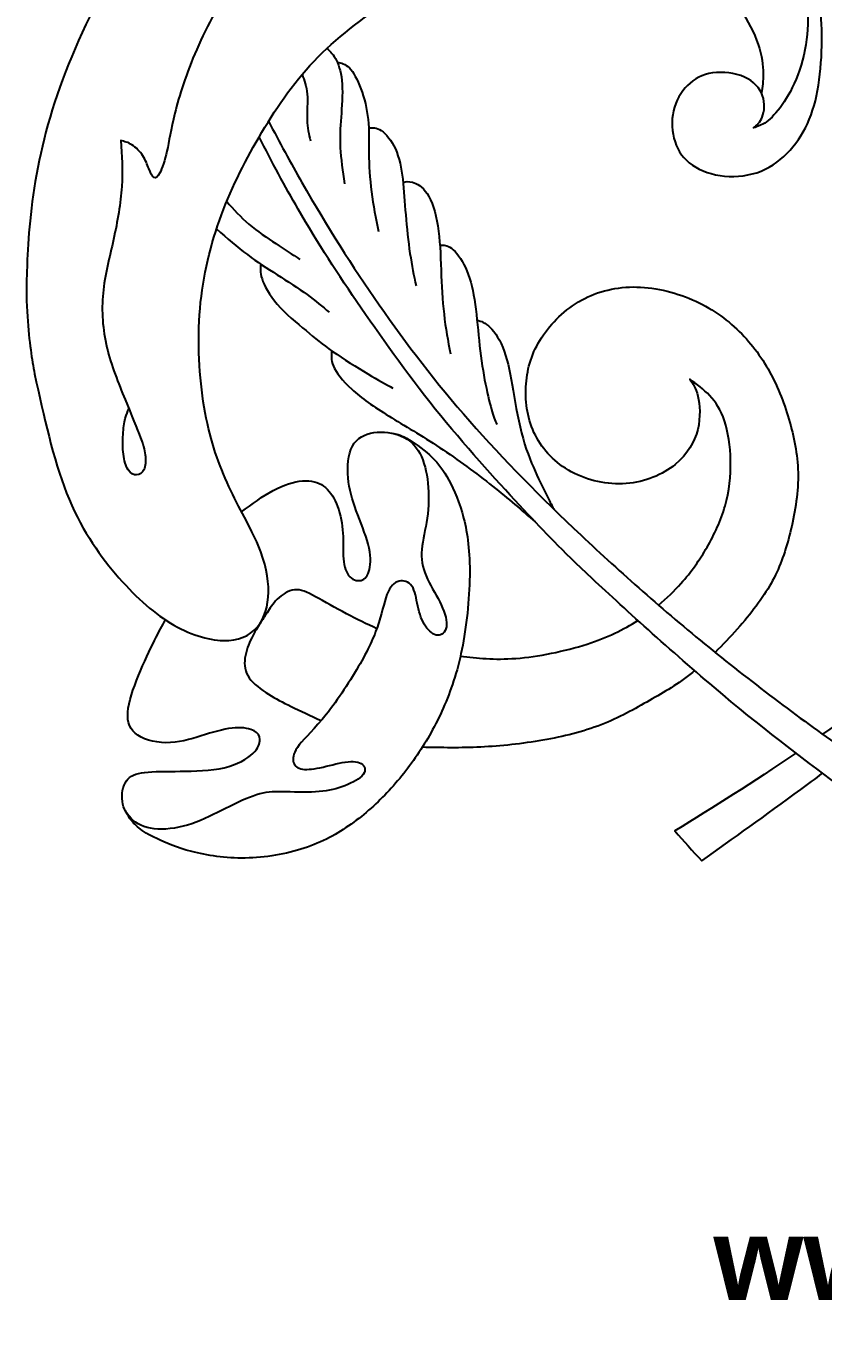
# Model space of a CAD drawing. Extents: x -229 to 187, y -34 to 476.
# Drawn here: x -198.5 to -130.1, y -33.7 to 77.7 of the extents above; entities that cross this region are included whole.
import ezdxf

# ---------------------------------------------------------------- set-up
doc = ezdxf.new("R2010")
doc.units = 0
doc.header["$MEASUREMENT"] = 0
doc.layers.get('0').update_dxf_attribs({"linetype": 'CONTINUOUS'})
doc.layers.add('LAYER_1', color=7, linetype='CONTINUOUS')

msp = doc.modelspace()

# ---------------------------------------------------------------- linework, layer by layer
at = {"layer": 'LAYER_1'}
for points, knots in [([(-180.4973, 131.1292), (-180.2283, 131.3651), (-179.9591, 131.6011), (-179.5628, 131.8403), (-179.5628, 131.8403), (-179.1665, 132.0795), (-178.6427, 132.3222), (-178.1632, 132.4586), (-178.1632, 132.4586), (-177.6837, 132.595), (-177.2481, 132.6253), (-176.719, 132.5468), (-176.719, 132.5468), (-176.1898, 132.4682), (-175.5669, 132.2808), (-175.013, 132.008), (-175.013, 132.008), (-174.459, 131.7351), (-173.9738, 131.3768), (-173.5232, 130.9758), (-173.5232, 130.9758), (-173.0726, 130.5748), (-172.6564, 130.131), (-172.1549, 129.3979), (-172.1549, 129.3979), (-171.6533, 128.6648), (-171.0664, 127.6422), (-170.6848, 126.1829), (-170.6848, 126.1829), (-170.3032, 124.7236), (-170.1267, 122.8273), (-170.3913, 120.5564), (-170.3913, 120.5564), (-170.6559, 118.2854), (-171.3615, 115.6395), (-172.3757, 112.8614), (-172.3757, 112.8614), (-173.3899, 110.0833), (-174.7129, 107.1728), (-176.1901, 104.5491), (-176.1901, 104.5491), (-177.6674, 101.9253), (-179.299, 99.588), (-181.3715, 96.7218), (-181.3715, 96.7218), (-183.4441, 93.8555), (-185.9577, 90.4599), (-188.2727, 86.844), (-188.2727, 86.844), (-190.5878, 83.2281), (-192.7046, 79.3915), (-194.27, 75.7756), (-194.27, 75.7756), (-195.8354, 72.1596), (-196.8497, 68.7641), (-197.467, 65.5671), (-197.467, 65.5671), (-198.0844, 62.37), (-198.3049, 59.3714), (-198.3931, 57.2548), (-198.3931, 57.2548), (-198.4813, 55.1381), (-198.4372, 53.9033), (-198.3628, 52.7982), (-198.3628, 52.7982), (-198.2884, 51.693), (-198.1836, 50.7172), (-198.0763, 49.9181), (-198.0763, 49.9181), (-197.969, 49.1189), (-197.859, 48.496), (-197.7491, 47.8733)], [0, 0, 0, 0, 0.05263158, 0.05263158, 0.05263158, 0.05263158, 0.10526316, 0.10526316, 0.10526316, 0.10526316, 0.15789474, 0.15789474, 0.15789474, 0.15789474, 0.21052632, 0.21052632, 0.21052632, 0.21052632, 0.26315789, 0.26315789, 0.26315789, 0.26315789, 0.31578947, 0.31578947, 0.31578947, 0.31578947, 0.36842105, 0.36842105, 0.36842105, 0.36842105, 0.42105263, 0.42105263, 0.42105263, 0.42105263, 0.47368421, 0.47368421, 0.47368421, 0.47368421, 0.52631579, 0.52631579, 0.52631579, 0.52631579, 0.57894737, 0.57894737, 0.57894737, 0.57894737, 0.63157895, 0.63157895, 0.63157895, 0.63157895, 0.68421053, 0.68421053, 0.68421053, 0.68421053, 0.73684211, 0.73684211, 0.73684211, 0.73684211, 0.78947368, 0.78947368, 0.78947368, 0.78947368, 0.84210526, 0.84210526, 0.84210526, 0.84210526, 0.89473684, 0.89473684, 0.89473684, 0.89473684, 1, 1, 1, 1]), ([(-131.5055, 80.3135), (-131.4284, 79.2331), (-131.3511, 78.1527), (-131.4613, 76.9897), (-131.4613, 76.9897), (-131.5716, 75.8266), (-131.8694, 74.5808), (-132.2607, 73.528), (-132.2607, 73.528), (-132.652, 72.4752), (-133.1372, 71.6153), (-133.6112, 70.9429), (-133.6112, 70.9429), (-134.0852, 70.2704), (-134.5482, 69.7852), (-134.9561, 69.4876), (-134.9561, 69.4876), (-135.364, 69.19), (-135.7168, 69.0796), (-136.0696, 68.9694), (-136.0696, 68.9694), (-135.783, 69.2009), (-135.4963, 69.4325), (-135.3145, 69.901), (-135.3145, 69.901), (-135.1326, 70.3695), (-135.0553, 71.0751), (-135.2868, 71.7255), (-135.2868, 71.7255), (-135.5183, 72.3759), (-136.0586, 72.9713), (-136.8523, 73.3295), (-136.8523, 73.3295), (-137.646, 73.6878), (-138.6934, 73.8092), (-139.5698, 73.6824), (-139.5698, 73.6824), (-140.4462, 73.5556), (-141.1519, 73.1807), (-141.7251, 72.613), (-141.7251, 72.613), (-142.2983, 72.0453), (-142.7394, 71.2845), (-142.9323, 70.4247), (-142.9323, 70.4247), (-143.1252, 69.5648), (-143.07, 68.6056), (-142.8, 67.7843), (-142.8, 67.7843), (-142.5299, 66.963), (-142.0447, 66.2795), (-141.3117, 65.7724), (-141.3117, 65.7724), (-140.5786, 65.2653), (-139.5973, 64.9345), (-138.5501, 64.8353), (-138.5501, 64.8353), (-137.5028, 64.7361), (-136.3892, 64.8684), (-135.4191, 65.2597), (-135.4191, 65.2597), (-134.449, 65.6511), (-133.6221, 66.3016), (-132.9331, 67.0622), (-132.9331, 67.0622), (-132.2441, 67.8229), (-131.6929, 68.6938), (-131.2795, 69.697), (-131.2795, 69.697), (-130.8661, 70.7002), (-130.5905, 71.8358), (-130.4224, 73.0925), (-130.4224, 73.0925), (-130.2542, 74.3493), (-130.1935, 75.7275), (-130.2045, 76.9566), (-130.2045, 76.9566), (-130.2155, 78.1858), (-130.2983, 79.2663), (-130.5987, 80.4183), (-130.5987, 80.4183), (-130.8991, 81.5703), (-131.4173, 82.794), (-132.2882, 84.0728), (-132.2882, 84.0728), (-133.1591, 85.3516), (-134.3829, 86.6856), (-135.6066, 87.7384), (-135.6066, 87.7384), (-136.8303, 88.7912), (-138.054, 89.5629), (-139.3273, 90.092), (-139.3273, 90.092), (-140.6006, 90.6212), (-141.9235, 90.9079), (-143.1306, 90.974), (-143.1306, 90.974), (-144.3378, 91.0402), (-145.4293, 90.8858), (-146.1789, 90.7756), (-146.1789, 90.7756), (-146.9286, 90.6654), (-147.3365, 90.5992), (-147.5955, 90.6488), (-147.5955, 90.6488), (-147.8546, 90.6984), (-147.9649, 90.8639), (-147.9263, 91.0843), (-147.9263, 91.0843), (-147.8877, 91.3048), (-147.7003, 91.5804), (-147.1932, 92.2032), (-147.1932, 92.2032), (-146.6861, 92.8261), (-145.8592, 93.7963), (-145.2254, 94.8821), (-145.2254, 94.8821), (-144.5915, 95.968), (-144.1504, 97.1698), (-143.9355, 98.2611), (-143.9355, 98.2611), (-143.7205, 99.3525), (-143.7315, 100.3338), (-143.9023, 101.144), (-143.9023, 101.144), (-144.0732, 101.9543), (-144.404, 102.5937), (-144.7347, 103.2331), (-144.7347, 103.2331), (-145.2638, 102.4725), (-145.7931, 101.7117), (-146.4986, 101.0007), (-146.4986, 101.0007), (-147.2041, 100.2897), (-148.0862, 99.6281), (-149.3815, 98.9447), (-149.3815, 98.9447), (-150.6768, 98.2612), (-152.3857, 97.5555), (-154.2873, 96.9272), (-154.2873, 96.9272), (-156.189, 96.2988), (-158.2837, 95.7476), (-159.9373, 95.1744), (-159.9373, 95.1744), (-161.5909, 94.6011), (-162.8037, 94.0057), (-163.8675, 93.0962), (-163.8675, 93.0962), (-164.9313, 92.1867), (-165.8464, 90.963), (-166.6125, 89.8551), (-166.6125, 89.8551), (-167.3787, 88.7471), (-167.9962, 87.7549), (-168.5529, 86.7242), (-168.5529, 86.7242), (-169.1096, 85.6934), (-169.6057, 84.6239), (-170.0687, 83.9846), (-170.0687, 83.9846), (-170.5317, 83.3452), (-170.9617, 83.1357), (-171.2428, 83.1908), (-171.2428, 83.1908), (-171.5239, 83.246), (-171.6562, 83.5657), (-171.6727, 83.9791), (-171.6727, 83.9791), (-171.6893, 84.3925), (-171.59, 84.8996), (-171.4082, 85.4673), (-171.4082, 85.4673), (-171.2263, 86.0351), (-170.9616, 86.6635), (-170.7467, 87.4021), (-170.7467, 87.4021), (-170.5318, 88.1407), (-170.3663, 88.9897), (-170.4269, 89.9102), (-170.4269, 89.9102), (-170.4876, 90.8307), (-170.7743, 91.8229), (-171.0995, 92.5394), (-171.0995, 92.5394), (-171.4247, 93.256), (-171.7885, 93.6971), (-172.1523, 94.138), (-172.1523, 94.138), (-172.4609, 93.0687), (-172.7697, 91.9992), (-173.4586, 90.748), (-173.4586, 90.748), (-174.1476, 89.4968), (-175.2171, 88.0635), (-176.4628, 86.5973), (-176.4628, 86.5973), (-177.7085, 85.1311), (-179.1307, 83.6318), (-180.437, 81.7908), (-180.437, 81.7908), (-181.7434, 79.9497), (-182.9341, 77.7668), (-183.8325, 75.7053), (-183.8325, 75.7053), (-184.731, 73.6438), (-185.3375, 71.7034), (-185.7067, 70.2428), (-185.7067, 70.2428), (-186.076, 68.7821), (-186.2084, 67.8008), (-186.3902, 66.9796), (-186.3902, 66.9796), (-186.5721, 66.1583), (-186.8037, 65.4967), (-186.9966, 65.1109), (-186.9966, 65.1109), (-187.1895, 64.7251), (-187.3439, 64.6148), (-187.4982, 64.714), (-187.4982, 64.714), (-187.6525, 64.8132), (-187.8069, 65.122), (-187.9446, 65.4692), (-187.9446, 65.4692), (-188.0824, 65.8164), (-188.2038, 66.2024), (-188.4463, 66.5716), (-188.4463, 66.5716), (-188.6888, 66.9409), (-189.0526, 67.2938), (-189.3888, 67.5087), (-189.3888, 67.5087), (-189.7251, 67.7236), (-190.0338, 67.8009), (-190.3425, 67.878), (-190.3425, 67.878), (-190.2543, 66.6102), (-190.1661, 65.3424), (-190.2598, 63.9258), (-190.2598, 63.9258), (-190.3535, 62.5092), (-190.6291, 60.9436), (-190.9708, 59.4003), (-190.9708, 59.4003), (-191.3126, 57.8569), (-191.7205, 56.3355), (-191.8693, 54.7922), (-191.8693, 54.7922), (-192.0182, 53.2488), (-191.9079, 51.6832), (-191.5386, 50.1288), (-191.5386, 50.1288), (-191.1693, 48.5744), (-190.5409, 47.0309), (-189.9842, 45.675), (-189.9842, 45.675), (-189.4275, 44.319), (-188.9423, 43.1503), (-188.653, 42.3676), (-188.653, 42.3676), (-188.3636, 41.5849), (-188.2699, 41.1879), (-188.2368, 40.7745), (-188.2368, 40.7745), (-188.2037, 40.3611), (-188.2314, 39.9311), (-188.3636, 39.639), (-188.3636, 39.639), (-188.4959, 39.3469), (-188.7329, 39.1924), (-188.9864, 39.1869), (-188.9864, 39.1869), (-189.24, 39.1814), (-189.5101, 39.3248), (-189.714, 39.6362), (-189.714, 39.6362), (-189.918, 39.9476), (-190.0558, 40.4273), (-190.1247, 40.9674), (-190.1247, 40.9674), (-190.1936, 41.5076), (-190.1936, 42.1084), (-190.1578, 42.6485), (-190.1578, 42.6485), (-190.122, 43.1887), (-190.0503, 43.6684), (-189.9603, 44.0285), (-189.9603, 44.0285), (-189.8703, 44.3887), (-189.7617, 44.6296), (-189.6533, 44.8704)], [0, 0, 0, 0, 0.01351351, 0.01351351, 0.01351351, 0.01351351, 0.02702703, 0.02702703, 0.02702703, 0.02702703, 0.04054054, 0.04054054, 0.04054054, 0.04054054, 0.05405405, 0.05405405, 0.05405405, 0.05405405, 0.06756757, 0.06756757, 0.06756757, 0.06756757, 0.08108108, 0.08108108, 0.08108108, 0.08108108, 0.09459459, 0.09459459, 0.09459459, 0.09459459, 0.10810811, 0.10810811, 0.10810811, 0.10810811, 0.12162162, 0.12162162, 0.12162162, 0.12162162, 0.13513514, 0.13513514, 0.13513514, 0.13513514, 0.14864865, 0.14864865, 0.14864865, 0.14864865, 0.16216216, 0.16216216, 0.16216216, 0.16216216, 0.17567568, 0.17567568, 0.17567568, 0.17567568, 0.18918919, 0.18918919, 0.18918919, 0.18918919, 0.2027027, 0.2027027, 0.2027027, 0.2027027, 0.21621622, 0.21621622, 0.21621622, 0.21621622, 0.22972973, 0.22972973, 0.22972973, 0.22972973, 0.24324324, 0.24324324, 0.24324324, 0.24324324, 0.25675676, 0.25675676, 0.25675676, 0.25675676, 0.27027027, 0.27027027, 0.27027027, 0.27027027, 0.28378378, 0.28378378, 0.28378378, 0.28378378, 0.2972973, 0.2972973, 0.2972973, 0.2972973, 0.31081081, 0.31081081, 0.31081081, 0.31081081, 0.32432432, 0.32432432, 0.32432432, 0.32432432, 0.33783784, 0.33783784, 0.33783784, 0.33783784, 0.35135135, 0.35135135, 0.35135135, 0.35135135, 0.36486486, 0.36486486, 0.36486486, 0.36486486, 0.37837838, 0.37837838, 0.37837838, 0.37837838, 0.39189189, 0.39189189, 0.39189189, 0.39189189, 0.40540541, 0.40540541, 0.40540541, 0.40540541, 0.41891892, 0.41891892, 0.41891892, 0.41891892, 0.43243243, 0.43243243, 0.43243243, 0.43243243, 0.44594595, 0.44594595, 0.44594595, 0.44594595, 0.45945946, 0.45945946, 0.45945946, 0.45945946, 0.47297297, 0.47297297, 0.47297297, 0.47297297, 0.48648649, 0.48648649, 0.48648649, 0.48648649, 0.5, 0.5, 0.5, 0.5, 0.51351351, 0.51351351, 0.51351351, 0.51351351, 0.52702703, 0.52702703, 0.52702703, 0.52702703, 0.54054054, 0.54054054, 0.54054054, 0.54054054, 0.55405405, 0.55405405, 0.55405405, 0.55405405, 0.56756757, 0.56756757, 0.56756757, 0.56756757, 0.58108108, 0.58108108, 0.58108108, 0.58108108, 0.59459459, 0.59459459, 0.59459459, 0.59459459, 0.60810811, 0.60810811, 0.60810811, 0.60810811, 0.62162162, 0.62162162, 0.62162162, 0.62162162, 0.63513514, 0.63513514, 0.63513514, 0.63513514, 0.64864865, 0.64864865, 0.64864865, 0.64864865, 0.66216216, 0.66216216, 0.66216216, 0.66216216, 0.67567568, 0.67567568, 0.67567568, 0.67567568, 0.68918919, 0.68918919, 0.68918919, 0.68918919, 0.7027027, 0.7027027, 0.7027027, 0.7027027, 0.71621622, 0.71621622, 0.71621622, 0.71621622, 0.72972973, 0.72972973, 0.72972973, 0.72972973, 0.74324324, 0.74324324, 0.74324324, 0.74324324, 0.75675676, 0.75675676, 0.75675676, 0.75675676, 0.77027027, 0.77027027, 0.77027027, 0.77027027, 0.78378378, 0.78378378, 0.78378378, 0.78378378, 0.7972973, 0.7972973, 0.7972973, 0.7972973, 0.81081081, 0.81081081, 0.81081081, 0.81081081, 0.82432432, 0.82432432, 0.82432432, 0.82432432, 0.83783784, 0.83783784, 0.83783784, 0.83783784, 0.85135135, 0.85135135, 0.85135135, 0.85135135, 0.86486486, 0.86486486, 0.86486486, 0.86486486, 0.87837838, 0.87837838, 0.87837838, 0.87837838, 0.89189189, 0.89189189, 0.89189189, 0.89189189, 0.90540541, 0.90540541, 0.90540541, 0.90540541, 0.91891892, 0.91891892, 0.91891892, 0.91891892, 0.93243243, 0.93243243, 0.93243243, 0.93243243, 0.94594595, 0.94594595, 0.94594595, 0.94594595, 0.95945946, 0.95945946, 0.95945946, 0.95945946, 0.97297297, 0.97297297, 0.97297297, 0.97297297, 1, 1, 1, 1]), ([(-197.7491, 47.8733), (-196.9499, 44.2188), (-196.1505, 40.5641), (-194.996, 37.6392), (-194.996, 37.6392), (-193.8415, 34.7143), (-192.3316, 32.519), (-190.794, 30.7048), (-190.794, 30.7048), (-189.2564, 28.8906), (-187.6908, 27.4573), (-186.0923, 26.4872), (-186.0923, 26.4872), (-184.4938, 25.5171), (-182.8622, 25.01), (-181.5614, 24.9769), (-181.5614, 24.9769), (-180.2605, 24.9438), (-179.2903, 25.3849), (-178.651, 26.1345), (-178.651, 26.1345), (-178.0116, 26.8841), (-177.7028, 27.9425), (-177.6808, 29.1331), (-177.6808, 29.1331), (-177.6587, 30.3237), (-177.9234, 31.6467), (-178.5627, 33.157), (-178.5627, 33.157), (-179.2021, 34.6673), (-180.2164, 36.3651), (-181.0762, 38.2061), (-181.0762, 38.2061), (-181.9361, 40.0471), (-182.6418, 42.0316), (-183.1047, 44.534), (-183.1047, 44.534), (-183.5677, 47.0365), (-183.7883, 50.0573), (-183.5899, 52.9235), (-183.5899, 52.9235), (-183.3914, 55.7898), (-182.774, 58.5019), (-181.8811, 61.0264), (-181.8811, 61.0264), (-180.9881, 63.5509), (-179.8195, 65.8882), (-178.4856, 68.1812), (-178.4856, 68.1812), (-177.1516, 70.4742), (-175.6523, 72.7233), (-173.7672, 74.6966), (-173.7672, 74.6966), (-171.882, 76.6699), (-169.611, 78.3677), (-167.3731, 79.878), (-167.3731, 79.878), (-165.1352, 81.3883), (-162.9302, 82.7113), (-160.4167, 83.6152), (-160.4167, 83.6152), (-157.9032, 84.5192), (-155.0809, 85.0044), (-152.3139, 85.1477), (-152.3139, 85.1477), (-149.5468, 85.291), (-146.8347, 85.0925), (-144.6189, 84.4201), (-144.6189, 84.4201), (-142.403, 83.7476), (-140.6832, 82.601), (-139.5176, 81.6667), (-139.5176, 81.6667), (-138.3519, 80.7324), (-137.7403, 80.0102), (-137.1535, 79.1035), (-137.1535, 79.1035), (-136.5666, 78.1967), (-136.0043, 77.1053), (-135.6736, 76.1352), (-135.6736, 76.1352), (-135.3429, 75.1651), (-135.2436, 74.3161), (-135.235, 73.6425), (-135.235, 73.6425), (-135.2264, 72.9688), (-135.3086, 72.4703), (-135.3906, 71.9718)], [0, 0, 0, 0, 0.04347826, 0.04347826, 0.04347826, 0.04347826, 0.08695652, 0.08695652, 0.08695652, 0.08695652, 0.13043478, 0.13043478, 0.13043478, 0.13043478, 0.17391304, 0.17391304, 0.17391304, 0.17391304, 0.2173913, 0.2173913, 0.2173913, 0.2173913, 0.26086957, 0.26086957, 0.26086957, 0.26086957, 0.30434783, 0.30434783, 0.30434783, 0.30434783, 0.34782609, 0.34782609, 0.34782609, 0.34782609, 0.39130435, 0.39130435, 0.39130435, 0.39130435, 0.43478261, 0.43478261, 0.43478261, 0.43478261, 0.47826087, 0.47826087, 0.47826087, 0.47826087, 0.52173913, 0.52173913, 0.52173913, 0.52173913, 0.56521739, 0.56521739, 0.56521739, 0.56521739, 0.60869565, 0.60869565, 0.60869565, 0.60869565, 0.65217391, 0.65217391, 0.65217391, 0.65217391, 0.69565217, 0.69565217, 0.69565217, 0.69565217, 0.73913043, 0.73913043, 0.73913043, 0.73913043, 0.7826087, 0.7826087, 0.7826087, 0.7826087, 0.82608696, 0.82608696, 0.82608696, 0.82608696, 0.86956522, 0.86956522, 0.86956522, 0.86956522, 0.91304348, 0.91304348, 0.91304348, 0.91304348, 1, 1, 1, 1]), ([(-172.6579, 75.7883), (-172.3715, 75.5129), (-172.0849, 75.2374), (-171.8453, 74.758), (-171.8453, 74.758), (-171.6056, 74.2785), (-171.4126, 73.595), (-171.3575, 72.7241), (-171.3575, 72.7241), (-171.3024, 71.8532), (-171.3851, 70.7948), (-171.4512, 69.8771), (-171.4512, 69.8771), (-171.5174, 68.9593), (-171.567, 68.182), (-171.5147, 67.256), (-171.5147, 67.256), (-171.4623, 66.33), (-171.3079, 65.255), (-171.1536, 64.1802)], [0, 0, 0, 0, 0.16666667, 0.16666667, 0.16666667, 0.16666667, 0.33333333, 0.33333333, 0.33333333, 0.33333333, 0.5, 0.5, 0.5, 0.5, 0.66666667, 0.66666667, 0.66666667, 0.66666667, 1, 1, 1, 1]), ([(-171.7739, 74.6057), (-171.4293, 74.5371), (-171.0847, 74.4684), (-170.7388, 74.1117), (-170.7388, 74.1117), (-170.3929, 73.7549), (-170.0455, 73.1099), (-169.7534, 72.3217), (-169.7534, 72.3217), (-169.4613, 71.5335), (-169.2243, 70.6018), (-169.1279, 69.6786), (-169.1279, 69.6786), (-169.0314, 68.7553), (-169.0755, 67.8402), (-169.0645, 66.8067), (-169.0645, 66.8067), (-169.0535, 65.7732), (-168.9872, 64.6211), (-168.8412, 63.4801), (-168.8412, 63.4801), (-168.6951, 62.3391), (-168.4691, 61.2091), (-168.2431, 60.0791)], [0, 0, 0, 0, 0.14285714, 0.14285714, 0.14285714, 0.14285714, 0.28571429, 0.28571429, 0.28571429, 0.28571429, 0.42857143, 0.42857143, 0.42857143, 0.42857143, 0.57142857, 0.57142857, 0.57142857, 0.57142857, 0.71428571, 0.71428571, 0.71428571, 0.71428571, 1, 1, 1, 1]), ([(-174.7979, 73.5477), (-174.6029, 73.0435), (-174.4079, 72.5392), (-174.3545, 71.8682), (-174.3545, 71.8682), (-174.301, 71.1972), (-174.3893, 70.3593), (-174.3673, 69.6648), (-174.3673, 69.6648), (-174.3452, 68.9703), (-174.2128, 68.419), (-174.0806, 67.8678)], [0, 0, 0, 0, 0.25, 0.25, 0.25, 0.25, 0.5, 0.5, 0.5, 0.5, 1, 1, 1, 1]), ([(-177.6686, 69.5418), (-176.743, 67.741), (-175.7757, 65.9751), (-174.8131, 64.2904), (-174.8131, 64.2904), (-172.6524, 60.5092), (-170.5137, 57.1356), (-168.1765, 53.7842), (-168.1765, 53.7842), (-165.8394, 50.4329), (-163.3038, 47.1035), (-160.4154, 43.8072), (-160.4154, 43.8072), (-157.5271, 40.511), (-154.2859, 37.2478), (-150.8573, 34.0177), (-150.8573, 34.0177), (-147.4288, 30.7876), (-143.8128, 27.5904), (-139.9102, 24.4154), (-139.9102, 24.4154), (-136.0076, 21.2405), (-131.8183, 18.0875), (-128.0259, 15.4637), (-128.0259, 15.4637), (-124.2336, 12.84), (-120.8381, 10.7453), (-117.4426, 8.6507), (-117.4426, 8.6507), (-118.2143, 7.7908), (-118.986, 6.9309), (-119.7577, 6.071), (-119.7577, 6.071), (-122.4697, 8.0113), (-125.1817, 9.9516), (-128.2575, 12.2116), (-128.2575, 12.2116), (-131.3333, 14.4715), (-134.7729, 17.0513), (-138.7086, 20.3475), (-138.7086, 20.3475), (-142.6442, 23.6437), (-147.0761, 27.6567), (-149.8762, 30.2805), (-149.8762, 30.2805), (-152.6763, 32.9042), (-153.845, 34.139), (-155.7742, 36.2116), (-155.7742, 36.2116), (-157.7034, 38.2841), (-160.3934, 41.1945), (-162.8959, 44.2703), (-162.8959, 44.2703), (-165.3984, 47.346), (-167.7135, 50.5873), (-169.7199, 53.5087), (-169.7199, 53.5087), (-171.7263, 56.4301), (-173.4242, 59.0319), (-175.1329, 61.9864), (-175.1329, 61.9864), (-176.2594, 63.9342), (-177.3908, 66.0356), (-178.4701, 68.2079)], [0, 0, 0, 0, 0.05882353, 0.05882353, 0.05882353, 0.05882353, 0.11764706, 0.11764706, 0.11764706, 0.11764706, 0.17647059, 0.17647059, 0.17647059, 0.17647059, 0.23529412, 0.23529412, 0.23529412, 0.23529412, 0.29411765, 0.29411765, 0.29411765, 0.29411765, 0.35294118, 0.35294118, 0.35294118, 0.35294118, 0.41176471, 0.41176471, 0.41176471, 0.41176471, 0.47058824, 0.47058824, 0.47058824, 0.47058824, 0.52941176, 0.52941176, 0.52941176, 0.52941176, 0.58823529, 0.58823529, 0.58823529, 0.58823529, 0.64705882, 0.64705882, 0.64705882, 0.64705882, 0.70588235, 0.70588235, 0.70588235, 0.70588235, 0.76470588, 0.76470588, 0.76470588, 0.76470588, 0.82352941, 0.82352941, 0.82352941, 0.82352941, 0.88235294, 0.88235294, 0.88235294, 0.88235294, 1, 1, 1, 1]), ([(-82.597, 69.5418), (-83.5226, 67.741), (-84.4899, 65.9751), (-85.4525, 64.2904), (-85.4525, 64.2904), (-87.6132, 60.5092), (-89.7519, 57.1356), (-92.0891, 53.7842), (-92.0891, 53.7842), (-94.4262, 50.4329), (-96.9618, 47.1035), (-99.8502, 43.8072), (-99.8502, 43.8072), (-102.7385, 40.511), (-105.9797, 37.2478), (-109.4083, 34.0177), (-109.4083, 34.0177), (-112.8368, 30.7876), (-116.4528, 27.5904), (-120.3554, 24.4154), (-120.3554, 24.4154), (-123.5474, 21.8186), (-126.9313, 19.2364), (-130.1328, 16.9465)], [0, 0, 0, 0, 0.14285714, 0.14285714, 0.14285714, 0.14285714, 0.28571429, 0.28571429, 0.28571429, 0.28571429, 0.42857143, 0.42857143, 0.42857143, 0.42857143, 0.57142857, 0.57142857, 0.57142857, 0.57142857, 0.71428571, 0.71428571, 0.71428571, 0.71428571, 1, 1, 1, 1]), ([(-169.0777, 68.9589), (-168.7444, 68.9865), (-168.411, 69.0143), (-168.0046, 68.7415), (-168.0046, 68.7415), (-167.5982, 68.4687), (-167.1186, 67.8953), (-166.7879, 67.1567), (-166.7879, 67.1567), (-166.4572, 66.4181), (-166.2753, 65.5141), (-166.1596, 64.5605), (-166.1596, 64.5605), (-166.0438, 63.6069), (-165.9941, 62.6037), (-165.906, 61.5068), (-165.906, 61.5068), (-165.8178, 60.4099), (-165.6909, 59.2192), (-165.5366, 58.1885), (-165.5366, 58.1885), (-165.3823, 57.1577), (-165.2004, 56.2867), (-165.0185, 55.4158)], [0, 0, 0, 0, 0.14285714, 0.14285714, 0.14285714, 0.14285714, 0.28571429, 0.28571429, 0.28571429, 0.28571429, 0.42857143, 0.42857143, 0.42857143, 0.42857143, 0.57142857, 0.57142857, 0.57142857, 0.57142857, 0.71428571, 0.71428571, 0.71428571, 0.71428571, 1, 1, 1, 1]), ([(-166.1284, 64.2885), (-165.9018, 64.3461), (-165.675, 64.4037), (-165.3192, 64.3058), (-165.3192, 64.3058), (-164.9634, 64.2078), (-164.4782, 63.9541), (-164.0704, 63.3313), (-164.0704, 63.3313), (-163.6625, 62.7084), (-163.3317, 61.7162), (-163.1471, 60.5587), (-163.1471, 60.5587), (-162.9625, 59.4011), (-162.9238, 58.0781), (-162.8715, 56.7745), (-162.8715, 56.7745), (-162.8192, 55.4709), (-162.7529, 54.1865), (-162.6179, 52.9904), (-162.6179, 52.9904), (-162.4829, 51.7943), (-162.2789, 50.6863), (-162.075, 49.5784)], [0, 0, 0, 0, 0.14285714, 0.14285714, 0.14285714, 0.14285714, 0.28571429, 0.28571429, 0.28571429, 0.28571429, 0.42857143, 0.42857143, 0.42857143, 0.42857143, 0.57142857, 0.57142857, 0.57142857, 0.57142857, 0.71428571, 0.71428571, 0.71428571, 0.71428571, 1, 1, 1, 1]), ([(-181.2601, 62.6493), (-180.6638, 61.9855), (-180.0674, 61.3215), (-179.3504, 60.7085), (-179.3504, 60.7085), (-178.6333, 60.0955), (-177.7954, 59.5332), (-177.0458, 59.0372), (-177.0458, 59.0372), (-176.2962, 58.5411), (-175.6346, 58.1111), (-174.9732, 57.6812)], [0, 0, 0, 0, 0.25, 0.25, 0.25, 0.25, 0.5, 0.5, 0.5, 0.5, 1, 1, 1, 1]), ([(-182.1309, 60.293), (-181.2388, 59.5161), (-180.3466, 58.7392), (-179.4899, 58.0917), (-179.4899, 58.0917), (-178.6332, 57.4442), (-177.8119, 56.926), (-176.9328, 56.3666), (-176.9328, 56.3666), (-176.0536, 55.8071), (-175.1164, 55.2062), (-174.3641, 54.6633), (-174.3641, 54.6633), (-173.6117, 54.1203), (-173.0438, 53.6352), (-172.4761, 53.1501)], [0, 0, 0, 0, 0.2, 0.2, 0.2, 0.2, 0.4, 0.4, 0.4, 0.4, 0.6, 0.6, 0.6, 0.6, 1, 1, 1, 1]), ([(-162.9703, 58.8872), (-162.6609, 58.9096), (-162.3513, 58.9322), (-161.9706, 58.6403), (-161.9706, 58.6403), (-161.5899, 58.3483), (-161.1379, 57.7419), (-160.7852, 56.984), (-160.7852, 56.984), (-160.4324, 56.2261), (-160.1787, 55.3165), (-160.0051, 54.2389), (-160.0051, 54.2389), (-159.8315, 53.1613), (-159.7378, 51.9155), (-159.6111, 50.7222), (-159.6111, 50.7222), (-159.4843, 49.5288), (-159.3243, 48.3877), (-159.1342, 47.3652), (-159.1342, 47.3652), (-158.9441, 46.3427), (-158.7235, 45.4387), (-158.5444, 44.8186), (-158.5444, 44.8186), (-158.3653, 44.1985), (-158.2274, 43.8622), (-158.0896, 43.526)], [0, 0, 0, 0, 0.125, 0.125, 0.125, 0.125, 0.25, 0.25, 0.25, 0.25, 0.375, 0.375, 0.375, 0.375, 0.5, 0.5, 0.5, 0.5, 0.625, 0.625, 0.625, 0.625, 0.75, 0.75, 0.75, 0.75, 1, 1, 1, 1]), ([(-178.3406, 57.2767), (-178.3812, 56.9375), (-178.4218, 56.5982), (-178.2327, 56.0235), (-178.2327, 56.0235), (-178.0435, 55.4487), (-177.6245, 54.6384), (-176.9245, 53.8337), (-176.9245, 53.8337), (-176.2245, 53.0289), (-175.2432, 52.2295), (-174.455, 51.5736), (-174.455, 51.5736), (-173.6668, 50.9177), (-173.0714, 50.405), (-172.173, 49.7794), (-172.173, 49.7794), (-171.2745, 49.1538), (-170.0727, 48.4151), (-169.1605, 47.8722), (-169.1605, 47.8722), (-168.2483, 47.3293), (-167.6253, 46.9819), (-167.0025, 46.6347)], [0, 0, 0, 0, 0.14285714, 0.14285714, 0.14285714, 0.14285714, 0.28571429, 0.28571429, 0.28571429, 0.28571429, 0.42857143, 0.42857143, 0.42857143, 0.42857143, 0.57142857, 0.57142857, 0.57142857, 0.57142857, 0.71428571, 0.71428571, 0.71428571, 0.71428571, 1, 1, 1, 1]), ([(-144.2136, 28.022), (-143.4977, 28.6224), (-142.8596, 29.2512), (-142.2981, 29.8777), (-142.2981, 29.8777), (-141.3942, 30.8864), (-140.6884, 31.8897), (-140.0546, 32.9866), (-140.0546, 32.9866), (-139.4207, 34.0835), (-138.8584, 35.2742), (-138.5057, 36.5364), (-138.5057, 36.5364), (-138.1529, 37.7987), (-138.0096, 39.1327), (-138.0316, 40.4059), (-138.0316, 40.4059), (-138.0537, 41.6792), (-138.2411, 42.892), (-138.5552, 43.8345), (-138.5552, 43.8345), (-138.8694, 44.7771), (-139.3105, 45.4496), (-139.8286, 46.0008), (-139.8286, 46.0008), (-140.3467, 46.552), (-140.9421, 46.982), (-141.5374, 47.4119), (-141.5374, 47.4119), (-141.2728, 47.0371), (-141.0082, 46.6623), (-140.8374, 45.9458), (-140.8374, 45.9458), (-140.6665, 45.2292), (-140.5892, 44.1707), (-140.8538, 43.1014), (-140.8538, 43.1014), (-141.1184, 42.0321), (-141.7248, 40.9516), (-142.7886, 40.0863), (-142.7886, 40.0863), (-143.8524, 39.2209), (-145.3739, 38.5704), (-146.9889, 38.4436), (-146.9889, 38.4436), (-148.6039, 38.3168), (-150.3128, 38.7138), (-151.6963, 39.4634), (-151.6963, 39.4634), (-153.0798, 40.213), (-154.1382, 41.3155), (-154.7831, 42.5998), (-154.7831, 42.5998), (-155.428, 43.8841), (-155.6596, 45.3504), (-155.5935, 46.7449), (-155.5935, 46.7449), (-155.5273, 48.1395), (-155.1635, 49.4625), (-154.3973, 50.7302), (-154.3973, 50.7302), (-153.6311, 51.998), (-152.4625, 53.2108), (-151.079, 54.0375), (-151.079, 54.0375), (-149.6954, 54.8643), (-148.0968, 55.3054), (-146.3936, 55.3164), (-146.3936, 55.3164), (-144.6903, 55.3274), (-142.8823, 54.9085), (-141.3114, 54.225), (-141.3114, 54.225), (-139.7404, 53.5415), (-138.4064, 52.5934), (-137.2875, 51.4965), (-137.2875, 51.4965), (-136.1685, 50.3996), (-135.2645, 49.1537), (-134.5424, 47.7812), (-134.5424, 47.7812), (-133.8203, 46.4087), (-133.2801, 44.9094), (-132.8778, 43.4101), (-132.8778, 43.4101), (-132.4754, 41.9108), (-132.2107, 40.4115), (-132.2438, 38.791), (-132.2438, 38.791), (-132.2769, 37.1704), (-132.6077, 35.4284), (-132.999, 33.9292), (-132.999, 33.9292), (-133.3904, 32.4299), (-133.8424, 31.173), (-134.5644, 29.8887), (-134.5644, 29.8887), (-135.2865, 28.6044), (-136.2788, 27.2925), (-137.4638, 25.9586), (-137.4638, 25.9586), (-138.0609, 25.2865), (-138.707, 24.6087), (-139.3633, 23.9721)], [0, 0, 0, 0, 0.03703704, 0.03703704, 0.03703704, 0.03703704, 0.07407407, 0.07407407, 0.07407407, 0.07407407, 0.11111111, 0.11111111, 0.11111111, 0.11111111, 0.14814815, 0.14814815, 0.14814815, 0.14814815, 0.18518519, 0.18518519, 0.18518519, 0.18518519, 0.22222222, 0.22222222, 0.22222222, 0.22222222, 0.25925926, 0.25925926, 0.25925926, 0.25925926, 0.2962963, 0.2962963, 0.2962963, 0.2962963, 0.33333333, 0.33333333, 0.33333333, 0.33333333, 0.37037037, 0.37037037, 0.37037037, 0.37037037, 0.40740741, 0.40740741, 0.40740741, 0.40740741, 0.44444444, 0.44444444, 0.44444444, 0.44444444, 0.48148148, 0.48148148, 0.48148148, 0.48148148, 0.51851852, 0.51851852, 0.51851852, 0.51851852, 0.55555556, 0.55555556, 0.55555556, 0.55555556, 0.59259259, 0.59259259, 0.59259259, 0.59259259, 0.62962963, 0.62962963, 0.62962963, 0.62962963, 0.66666667, 0.66666667, 0.66666667, 0.66666667, 0.7037037, 0.7037037, 0.7037037, 0.7037037, 0.74074074, 0.74074074, 0.74074074, 0.74074074, 0.77777778, 0.77777778, 0.77777778, 0.77777778, 0.81481481, 0.81481481, 0.81481481, 0.81481481, 0.85185185, 0.85185185, 0.85185185, 0.85185185, 0.88888889, 0.88888889, 0.88888889, 0.88888889, 0.92592593, 0.92592593, 0.92592593, 0.92592593, 1, 1, 1, 1]), ([(-159.7863, 52.4831), (-159.4302, 52.3748), (-159.0741, 52.2664), (-158.6618, 51.854), (-158.6618, 51.854), (-158.2495, 51.4415), (-157.7809, 50.7249), (-157.4502, 49.8044), (-157.4502, 49.8044), (-157.1195, 48.8838), (-156.9265, 47.7593), (-156.6951, 46.4337), (-156.6951, 46.4337), (-156.4636, 45.108), (-156.1934, 43.581), (-155.8379, 42.3133), (-155.8379, 42.3133), (-155.4824, 41.0455), (-155.0414, 40.0367), (-154.6446, 39.1769), (-154.6446, 39.1769), (-154.2477, 38.317), (-153.8948, 37.6058), (-153.6587, 37.1419), (-153.6587, 37.1419), (-153.4226, 36.6779), (-153.3029, 36.461), (-153.1834, 36.2441)], [0, 0, 0, 0, 0.125, 0.125, 0.125, 0.125, 0.25, 0.25, 0.25, 0.25, 0.375, 0.375, 0.375, 0.375, 0.5, 0.5, 0.5, 0.5, 0.625, 0.625, 0.625, 0.625, 0.75, 0.75, 0.75, 0.75, 1, 1, 1, 1]), ([(-172.2431, 49.8284), (-172.2932, 49.4529), (-172.3433, 49.0773), (-172.1066, 48.5341), (-172.1066, 48.5341), (-171.8698, 47.9908), (-171.346, 47.2796), (-170.5358, 46.5438), (-170.5358, 46.5438), (-169.7255, 45.8079), (-168.6286, 45.0472), (-167.3278, 44.2342), (-167.3278, 44.2342), (-166.0269, 43.4211), (-164.522, 42.5557), (-162.9731, 41.5305), (-162.9731, 41.5305), (-161.4242, 40.5052), (-159.8311, 39.32), (-158.4609, 38.2324), (-158.4609, 38.2324), (-157.0906, 37.1447), (-155.943, 36.1543), (-154.7955, 35.1641)], [0, 0, 0, 0, 0.14285714, 0.14285714, 0.14285714, 0.14285714, 0.28571429, 0.28571429, 0.28571429, 0.28571429, 0.42857143, 0.42857143, 0.42857143, 0.42857143, 0.57142857, 0.57142857, 0.57142857, 0.57142857, 0.71428571, 0.71428571, 0.71428571, 0.71428571, 1, 1, 1, 1]), ([(-179.9801, 36.0224), (-179.0793, 36.6984), (-178.1785, 37.3746), (-177.2817, 37.8559), (-177.2817, 37.8559), (-176.3848, 38.3372), (-175.4917, 38.6239), (-174.7531, 38.6845), (-174.7531, 38.6845), (-174.0145, 38.7452), (-173.4302, 38.5797), (-172.9562, 38.238), (-172.9562, 38.238), (-172.4821, 37.8963), (-172.1183, 37.3781), (-171.8427, 36.7222), (-171.8427, 36.7222), (-171.5671, 36.0663), (-171.3797, 35.2725), (-171.3136, 34.4898), (-171.3136, 34.4898), (-171.2474, 33.7071), (-171.3025, 32.9353), (-171.2639, 32.2463), (-171.2639, 32.2463), (-171.2253, 31.5573), (-171.093, 30.9509), (-170.8064, 30.5761), (-170.8064, 30.5761), (-170.5198, 30.2013), (-170.0787, 30.058), (-169.7315, 30.1462), (-169.7315, 30.1462), (-169.3843, 30.2344), (-169.1306, 30.5541), (-169.0094, 31.0832), (-169.0094, 31.0832), (-168.8881, 31.6124), (-168.8992, 32.3511), (-169.1251, 33.2385), (-169.1251, 33.2385), (-169.3511, 34.1259), (-169.7922, 35.1623), (-170.1449, 36.1213), (-170.1449, 36.1213), (-170.4977, 37.0804), (-170.7623, 37.9625), (-170.8505, 38.9326), (-170.8505, 38.9326), (-170.9387, 39.9027), (-170.8505, 40.9611), (-170.4702, 41.6611), (-170.4702, 41.6611), (-170.0898, 42.3611), (-169.4173, 42.703), (-168.6401, 42.8187), (-168.6401, 42.8187), (-167.8629, 42.9345), (-166.9809, 42.8241), (-166.2809, 42.5265), (-166.2809, 42.5265), (-165.5809, 42.2289), (-165.0627, 41.7437), (-164.6934, 41.0492), (-164.6934, 41.0492), (-164.3241, 40.3547), (-164.1036, 39.4507), (-164.0044, 38.4751), (-164.0044, 38.4751), (-163.9051, 37.4994), (-163.9273, 36.4521), (-164.065, 35.482), (-164.065, 35.482), (-164.2028, 34.5119), (-164.4564, 33.6188), (-164.5225, 32.8086), (-164.5225, 32.8086), (-164.5887, 31.9983), (-164.4673, 31.2707), (-164.1587, 30.5321), (-164.1587, 30.5321), (-163.85, 29.7935), (-163.3539, 29.0437), (-162.9846, 28.3106), (-162.9846, 28.3106), (-162.6153, 27.5775), (-162.3727, 26.8609), (-162.3947, 26.3373), (-162.3947, 26.3373), (-162.4168, 25.8136), (-162.7035, 25.4828), (-163.0397, 25.4387), (-163.0397, 25.4387), (-163.3759, 25.3946), (-163.7619, 25.6373), (-164.0815, 26.0506), (-164.0815, 26.0506), (-164.4012, 26.464), (-164.6549, 27.0484), (-164.8147, 27.6932), (-164.8147, 27.6932), (-164.9745, 28.3381), (-165.0407, 29.0438), (-165.2777, 29.4957), (-165.2777, 29.4957), (-165.5147, 29.9477), (-165.9226, 30.1462), (-166.3249, 30.1076), (-166.3249, 30.1076), (-166.7273, 30.069), (-167.1243, 29.7934), (-167.4109, 29.1706), (-167.4109, 29.1706), (-167.6975, 28.5477), (-167.8739, 27.5775), (-168.2046, 26.5413), (-168.2046, 26.5413), (-168.5353, 25.505), (-169.0205, 24.4025), (-169.8197, 22.9969), (-169.8197, 22.9969), (-170.6189, 21.5913), (-171.7325, 19.8825), (-172.7191, 18.6423), (-172.7191, 18.6423), (-173.7058, 17.402), (-174.5657, 16.6303), (-175.0397, 16.024), (-175.0397, 16.024), (-175.5138, 15.4177), (-175.602, 14.9766), (-175.5469, 14.6404), (-175.5469, 14.6404), (-175.4918, 14.3042), (-175.2933, 14.0727), (-174.9075, 13.979), (-174.9075, 13.979), (-174.5217, 13.8853), (-173.9483, 13.9294), (-173.2593, 14.0727), (-173.2593, 14.0727), (-172.5703, 14.216), (-171.7655, 14.4586), (-171.0931, 14.5523), (-171.0931, 14.5523), (-170.4206, 14.646), (-169.8803, 14.5908), (-169.6048, 14.3593), (-169.6048, 14.3593), (-169.3292, 14.1278), (-169.3181, 13.7199), (-169.6598, 13.3561), (-169.6598, 13.3561), (-170.0016, 12.9923), (-170.6962, 12.6726), (-171.3852, 12.4356), (-171.3852, 12.4356), (-172.0742, 12.1986), (-172.7577, 12.0441), (-173.6506, 11.9945), (-173.6506, 11.9945), (-174.5436, 11.9449), (-175.6461, 12.0001), (-176.4949, 12.0111), (-176.4949, 12.0111), (-177.3438, 12.0222), (-177.9392, 11.989), (-178.7053, 11.7465), (-178.7053, 11.7465), (-179.4715, 11.504), (-180.4087, 11.052), (-181.3512, 10.578), (-181.3512, 10.578), (-182.2938, 10.1039), (-183.2419, 9.6078), (-184.2396, 9.2716), (-184.2396, 9.2716), (-185.2373, 8.9353), (-186.2846, 8.7589), (-187.1665, 8.8085), (-187.1665, 8.8085), (-188.0485, 8.8581), (-188.7651, 9.1338), (-189.2832, 9.5582), (-189.2832, 9.5582), (-189.8014, 9.9826), (-190.1211, 10.556), (-190.2148, 11.1843), (-190.2148, 11.1843), (-190.3085, 11.8127), (-190.1762, 12.4962), (-189.8676, 12.9371), (-189.8676, 12.9371), (-189.5589, 13.3781), (-189.0737, 13.5766), (-188.3021, 13.6703), (-188.3021, 13.6703), (-187.5304, 13.764), (-186.472, 13.7529), (-185.2428, 13.7639), (-185.2428, 13.7639), (-184.0136, 13.775), (-182.6135, 13.8081), (-181.4835, 14.0726), (-181.4835, 14.0726), (-180.3535, 14.3372), (-179.4936, 14.8334), (-179.0086, 15.2908), (-179.0086, 15.2908), (-178.5235, 15.7483), (-178.4132, 16.1673), (-178.4242, 16.4925), (-178.4242, 16.4925), (-178.4352, 16.8177), (-178.5676, 17.0493), (-178.9093, 17.2311), (-178.9093, 17.2311), (-179.251, 17.413), (-179.8023, 17.5454), (-180.5243, 17.4958), (-180.5243, 17.4958), (-181.2464, 17.4461), (-182.1395, 17.2146), (-183.0875, 16.9225), (-183.0875, 16.9225), (-184.0356, 16.6304), (-185.0389, 16.2775), (-186.0806, 16.2224), (-186.0806, 16.2224), (-187.1224, 16.1673), (-188.2029, 16.4099), (-188.8753, 16.8563), (-188.8753, 16.8563), (-189.5478, 17.3028), (-189.8124, 17.9533), (-189.7463, 18.8407), (-189.7463, 18.8407), (-189.6801, 19.7281), (-189.2832, 20.8527), (-188.8257, 21.9716), (-188.8257, 21.9716), (-188.3682, 23.0905), (-187.85, 24.2041), (-187.4538, 24.9997), (-187.4538, 24.9997), (-187.0576, 25.7953), (-186.7832, 26.2732), (-186.5089, 26.751)], [0, 0, 0, 0, 0.01587302, 0.01587302, 0.01587302, 0.01587302, 0.03174603, 0.03174603, 0.03174603, 0.03174603, 0.04761905, 0.04761905, 0.04761905, 0.04761905, 0.06349206, 0.06349206, 0.06349206, 0.06349206, 0.07936508, 0.07936508, 0.07936508, 0.07936508, 0.0952381, 0.0952381, 0.0952381, 0.0952381, 0.11111111, 0.11111111, 0.11111111, 0.11111111, 0.12698413, 0.12698413, 0.12698413, 0.12698413, 0.14285714, 0.14285714, 0.14285714, 0.14285714, 0.15873016, 0.15873016, 0.15873016, 0.15873016, 0.17460317, 0.17460317, 0.17460317, 0.17460317, 0.19047619, 0.19047619, 0.19047619, 0.19047619, 0.20634921, 0.20634921, 0.20634921, 0.20634921, 0.22222222, 0.22222222, 0.22222222, 0.22222222, 0.23809524, 0.23809524, 0.23809524, 0.23809524, 0.25396825, 0.25396825, 0.25396825, 0.25396825, 0.26984127, 0.26984127, 0.26984127, 0.26984127, 0.28571429, 0.28571429, 0.28571429, 0.28571429, 0.3015873, 0.3015873, 0.3015873, 0.3015873, 0.31746032, 0.31746032, 0.31746032, 0.31746032, 0.33333333, 0.33333333, 0.33333333, 0.33333333, 0.34920635, 0.34920635, 0.34920635, 0.34920635, 0.36507937, 0.36507937, 0.36507937, 0.36507937, 0.38095238, 0.38095238, 0.38095238, 0.38095238, 0.3968254, 0.3968254, 0.3968254, 0.3968254, 0.41269841, 0.41269841, 0.41269841, 0.41269841, 0.42857143, 0.42857143, 0.42857143, 0.42857143, 0.44444444, 0.44444444, 0.44444444, 0.44444444, 0.46031746, 0.46031746, 0.46031746, 0.46031746, 0.47619048, 0.47619048, 0.47619048, 0.47619048, 0.49206349, 0.49206349, 0.49206349, 0.49206349, 0.50793651, 0.50793651, 0.50793651, 0.50793651, 0.52380952, 0.52380952, 0.52380952, 0.52380952, 0.53968254, 0.53968254, 0.53968254, 0.53968254, 0.55555556, 0.55555556, 0.55555556, 0.55555556, 0.57142857, 0.57142857, 0.57142857, 0.57142857, 0.58730159, 0.58730159, 0.58730159, 0.58730159, 0.6031746, 0.6031746, 0.6031746, 0.6031746, 0.61904762, 0.61904762, 0.61904762, 0.61904762, 0.63492063, 0.63492063, 0.63492063, 0.63492063, 0.65079365, 0.65079365, 0.65079365, 0.65079365, 0.66666667, 0.66666667, 0.66666667, 0.66666667, 0.68253968, 0.68253968, 0.68253968, 0.68253968, 0.6984127, 0.6984127, 0.6984127, 0.6984127, 0.71428571, 0.71428571, 0.71428571, 0.71428571, 0.73015873, 0.73015873, 0.73015873, 0.73015873, 0.74603175, 0.74603175, 0.74603175, 0.74603175, 0.76190476, 0.76190476, 0.76190476, 0.76190476, 0.77777778, 0.77777778, 0.77777778, 0.77777778, 0.79365079, 0.79365079, 0.79365079, 0.79365079, 0.80952381, 0.80952381, 0.80952381, 0.80952381, 0.82539683, 0.82539683, 0.82539683, 0.82539683, 0.84126984, 0.84126984, 0.84126984, 0.84126984, 0.85714286, 0.85714286, 0.85714286, 0.85714286, 0.87301587, 0.87301587, 0.87301587, 0.87301587, 0.88888889, 0.88888889, 0.88888889, 0.88888889, 0.9047619, 0.9047619, 0.9047619, 0.9047619, 0.92063492, 0.92063492, 0.92063492, 0.92063492, 0.93650794, 0.93650794, 0.93650794, 0.93650794, 0.95238095, 0.95238095, 0.95238095, 0.95238095, 0.96825397, 0.96825397, 0.96825397, 0.96825397, 1, 1, 1, 1]), ([(-167.0578, 42.7659), (-166.7307, 42.7105), (-166.4035, 42.6551), (-165.8376, 42.3408), (-165.8376, 42.3408), (-165.2717, 42.0265), (-164.4668, 41.4531), (-163.8578, 40.9047), (-163.8578, 40.9047), (-163.2487, 40.3563), (-162.8352, 39.8325), (-162.3833, 39.0526), (-162.3833, 39.0526), (-161.9313, 38.2727), (-161.4408, 37.2363), (-161.0688, 35.9741), (-161.0688, 35.9741), (-160.6968, 34.7118), (-160.4431, 33.2235), (-160.4156, 31.2888), (-160.4156, 31.2888), (-160.388, 29.354), (-160.5865, 26.9726), (-160.9447, 24.9497), (-160.9447, 24.9497), (-161.303, 22.9268), (-161.8212, 21.262), (-162.444, 19.7517), (-162.444, 19.7517), (-163.0669, 18.2414), (-163.7945, 16.8854), (-164.6103, 15.6232), (-164.6103, 15.6232), (-165.4261, 14.3609), (-166.3301, 13.1922), (-167.3223, 12.1229), (-167.3223, 12.1229), (-168.3145, 11.0536), (-169.3949, 10.0833), (-170.58, 9.24), (-170.58, 9.24), (-171.7651, 8.3967), (-173.055, 7.68), (-174.6039, 7.1675), (-174.6039, 7.1675), (-176.1528, 6.6549), (-177.9608, 6.3461), (-179.664, 6.3186), (-179.664, 6.3186), (-181.3673, 6.291), (-182.9659, 6.5446), (-184.2557, 6.8808), (-184.2557, 6.8808), (-185.5455, 7.217), (-186.5268, 7.636), (-187.2502, 7.986), (-187.2502, 7.986), (-187.9737, 8.336), (-188.4397, 8.6171), (-188.7952, 8.9023), (-188.7952, 8.9023), (-189.1507, 9.1876), (-189.3961, 9.477), (-189.5736, 9.7292), (-189.5736, 9.7292), (-189.7511, 9.9815), (-189.861, 10.1968), (-189.9708, 10.4119)], [0, 0, 0, 0, 0.05555556, 0.05555556, 0.05555556, 0.05555556, 0.11111111, 0.11111111, 0.11111111, 0.11111111, 0.16666667, 0.16666667, 0.16666667, 0.16666667, 0.22222222, 0.22222222, 0.22222222, 0.22222222, 0.27777778, 0.27777778, 0.27777778, 0.27777778, 0.33333333, 0.33333333, 0.33333333, 0.33333333, 0.38888889, 0.38888889, 0.38888889, 0.38888889, 0.44444444, 0.44444444, 0.44444444, 0.44444444, 0.5, 0.5, 0.5, 0.5, 0.55555556, 0.55555556, 0.55555556, 0.55555556, 0.61111111, 0.61111111, 0.61111111, 0.61111111, 0.66666667, 0.66666667, 0.66666667, 0.66666667, 0.72222222, 0.72222222, 0.72222222, 0.72222222, 0.77777778, 0.77777778, 0.77777778, 0.77777778, 0.83333333, 0.83333333, 0.83333333, 0.83333333, 0.88888889, 0.88888889, 0.88888889, 0.88888889, 1, 1, 1, 1]), ([(-168.3903, 25.998), (-169.2333, 26.3968), (-170.0763, 26.7956), (-170.9883, 27.2816), (-170.9883, 27.2816), (-171.9004, 27.7676), (-172.8817, 28.341), (-173.6368, 28.7461), (-173.6368, 28.7461), (-174.3919, 29.1512), (-174.9212, 29.3882), (-175.4531, 29.3304), (-175.4531, 29.3304), (-175.985, 29.2725), (-176.5197, 28.9196), (-176.9193, 28.5283), (-176.9193, 28.5283), (-177.3189, 28.137), (-177.5836, 27.7069), (-177.8011, 27.3679), (-177.8011, 27.3679), (-178.0186, 27.0288), (-178.1893, 26.7805), (-178.4015, 26.4526), (-178.4015, 26.4526), (-178.6137, 26.1246), (-178.8676, 25.7169), (-179.1158, 25.2044), (-179.1158, 25.2044), (-179.364, 24.6919), (-179.6066, 24.0744), (-179.692, 23.4792), (-179.692, 23.4792), (-179.7775, 22.8839), (-179.7057, 22.3105), (-179.3365, 21.7842), (-179.3365, 21.7842), (-178.9672, 21.2578), (-178.3001, 20.7781), (-177.6773, 20.3868), (-177.6773, 20.3868), (-177.0544, 19.9955), (-176.4756, 19.6922), (-175.7284, 19.329), (-175.7284, 19.329), (-174.9812, 18.9658), (-174.0655, 18.5425), (-173.1499, 18.1192)], [0, 0, 0, 0, 0.07692308, 0.07692308, 0.07692308, 0.07692308, 0.15384615, 0.15384615, 0.15384615, 0.15384615, 0.23076923, 0.23076923, 0.23076923, 0.23076923, 0.30769231, 0.30769231, 0.30769231, 0.30769231, 0.38461538, 0.38461538, 0.38461538, 0.38461538, 0.46153846, 0.46153846, 0.46153846, 0.46153846, 0.53846154, 0.53846154, 0.53846154, 0.53846154, 0.61538462, 0.61538462, 0.61538462, 0.61538462, 0.69230769, 0.69230769, 0.69230769, 0.69230769, 0.76923077, 0.76923077, 0.76923077, 0.76923077, 0.84615385, 0.84615385, 0.84615385, 0.84615385, 1, 1, 1, 1]), ([(-161.2081, 23.6457), (-159.7665, 23.4759), (-158.3249, 23.3061), (-156.4466, 23.4527), (-156.4466, 23.4527), (-154.5682, 23.5993), (-152.253, 24.0624), (-150.3403, 24.6797), (-150.3403, 24.6797), (-148.61, 25.2382), (-147.2089, 25.923), (-145.9904, 26.7095)], [0, 0, 0, 0, 0.25, 0.25, 0.25, 0.25, 0.5, 0.5, 0.5, 0.5, 1, 1, 1, 1]), ([(-141.117, 22.3983), (-141.1765, 22.3497), (-141.2359, 22.3016), (-141.2948, 22.2544), (-141.2948, 22.2544), (-142.5626, 21.2402), (-143.7202, 20.5676), (-144.9824, 19.8455), (-144.9824, 19.8455), (-146.2447, 19.1234), (-147.6118, 18.3517), (-149.1441, 17.7564), (-149.1441, 17.7564), (-150.6765, 17.1611), (-152.3744, 16.7422), (-154.1382, 16.4336), (-154.1382, 16.4336), (-155.9021, 16.1249), (-157.7322, 15.9263), (-159.4672, 15.8429), (-159.4672, 15.8429), (-161.2023, 15.7594), (-162.8426, 15.791), (-164.4827, 15.8225)], [0, 0, 0, 0, 0.14285714, 0.14285714, 0.14285714, 0.14285714, 0.28571429, 0.28571429, 0.28571429, 0.28571429, 0.42857143, 0.42857143, 0.42857143, 0.42857143, 0.57142857, 0.57142857, 0.57142857, 0.57142857, 0.71428571, 0.71428571, 0.71428571, 0.71428571, 1, 1, 1, 1]), ([(-132.4315, 15.3312), (-136.1466, 12.7692), (-139.4849, 10.7099), (-142.823, 8.6507), (-142.823, 8.6507), (-142.0513, 7.7908), (-141.2796, 6.9309), (-140.5079, 6.071), (-140.5079, 6.071), (-137.7959, 8.0113), (-135.0839, 9.9516), (-132.0081, 12.2116), (-132.0081, 12.2116), (-131.3977, 12.6601), (-130.7728, 13.1212), (-130.1328, 13.598)], [0, 0, 0, 0, 0.2, 0.2, 0.2, 0.2, 0.4, 0.4, 0.4, 0.4, 0.6, 0.6, 0.6, 0.6, 1, 1, 1, 1])]:
    msp.add_open_spline(points, degree=3, knots=knots, dxfattribs=at)

# ---------------------------------------------------------------- texts
at = {"insert": (-139.5, -24.5), "char_height": 7.1, "width": 293.5, "attachment_point": 1}
msp.add_mtext('{\\fArial|b1|i0|c0|p34;www.craftsmanspace.com}', dxfattribs=at)

doc.saveas('drawing.dxf')
